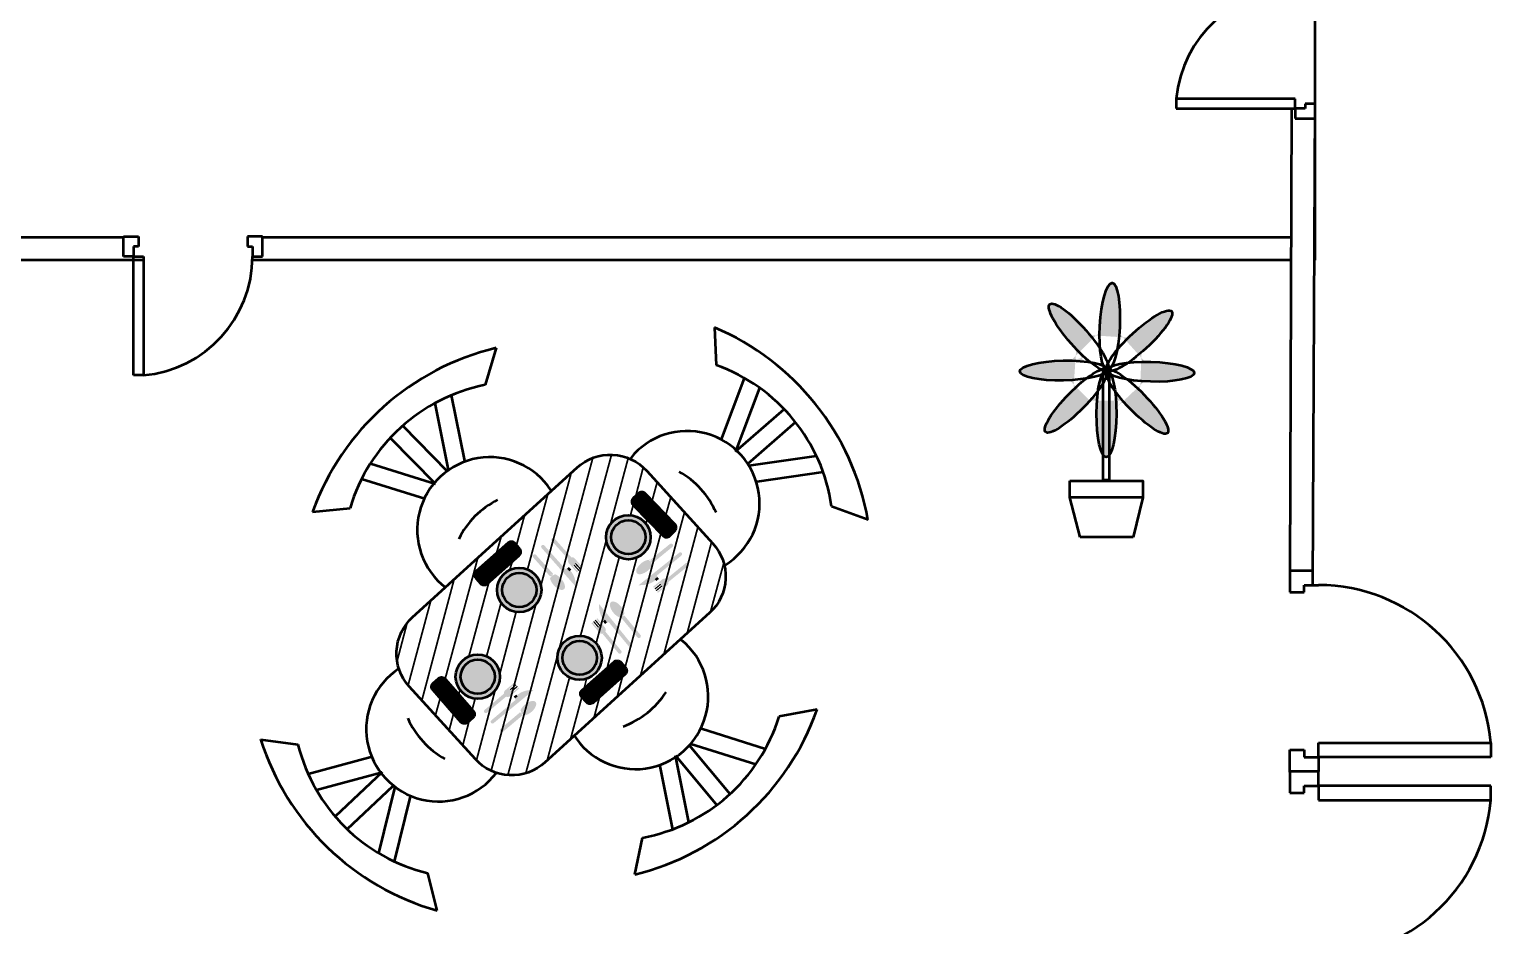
# Model space of a CAD drawing. Header units: feet. Extents: x 9 to 183943, y 42 to 62180.
# Drawn here: x 14438.5 to 14815.4, y 40315.3 to 40546.6 of the extents above; entities that cross this region are included whole.
import ezdxf

# ---------------------------------------------------------------- set-up
doc = ezdxf.new("R2010")
doc.units = ezdxf.units.FT
doc.header["$LTSCALE"] = 2.5
doc.header["$MEASUREMENT"] = 0
doc.layers.add('1', color=7, linetype='Continuous', lineweight=50)
doc.layers.add('3', color=7, linetype='Continuous', lineweight=30)
pattern_1 = [(86.6373503, (23678.24099, 15008.58728), (-0.2677910005, 0.0157345386), []), (176.6373503, (23678.24099, 15008.58728), (-0.5513165395, -0.2363219233), [0.670632144, -0.402379286])]

# ---------------------------------------------------------------- blocks, each defined once
blk = doc.blocks.new('*U97')
at = {"layer": '1'}
blk.add_ellipse((0, 0), major_axis=(11.26, 0.23), ratio=0.227459, dxfattribs=at)
blk = doc.blocks.new('*U98')
at = {"layer": '1', "color": 0, "linetype": 'ByBlock', "lineweight": -2, "transparency": 16777216}
for p, rotation in [((2156.4, 5626.73), 265.7922521989047), ((2148.36, 5624.02), 310.0909608987222), ((2164.04, 5623.04), 221.4935434990873), ((2147.73, 5607.56), 44.29870869981745), ((2163.44, 5607.34), 132.8961260994524), ((2166.94, 5615.07), 177.1948347992698), ((2155.54, 5604.25), 88.5974173996349)]:
    blk.add_blockref('*U97', p, dxfattribs=dict(at, rotation=rotation))
blk.add_blockref('*U97', (2144.45, 5615.38), dxfattribs=at)

msp = doc.modelspace()

# ---------------------------------------------------------------- hatches: boundary and pattern name
at = {"layer": '3', "transparency": 33554585}
h = msp.add_hatch(color=256, dxfattribs=at)
h.dxf.hatch_style = 1
h.set_gradient(color1=(255, 0, 255), color2=(255, 0, 255), tint=1)
edge = h.paths.add_edge_path()
edge.add_ellipse((14709.07, 40467.2), major_axis=(-7.42, 8.46), ratio=0.227459, start_angle=238.2338, end_angle=487.5039)
edge.add_ellipse((14705.16, 40458.55), major_axis=(11.26, 0.23), ratio=0.227459, start_angle=23.1374, end_angle=51.903, ccw=False)
edge.add_ellipse((14717.11, 40469.9), major_axis=(0.6, 11.24), ratio=0.227459, start_angle=481.2738, end_angle=515.0047, ccw=False)
edge = h.paths.add_edge_path()
edge.add_ellipse((14717.11, 40469.9), major_axis=(0.6, 11.24), ratio=0.227459, start_angle=238.2338, end_angle=481.2738)
edge.add_ellipse((14709.07, 40467.2), major_axis=(-7.42, 8.46), ratio=0.227459, start_angle=205.6046, end_angle=238.2338, ccw=False)
edge.add_ellipse((14724.75, 40466.22), major_axis=(8.28, 7.63), ratio=0.227459, start_angle=481.2738, end_angle=512.7438, ccw=False)
edge = h.paths.add_edge_path()
edge.add_ellipse((14724.75, 40466.22), major_axis=(8.28, 7.63), ratio=0.227459, start_angle=238.2338, end_angle=481.2738)
edge.add_ellipse((14717.11, 40469.9), major_axis=(0.6, 11.24), ratio=0.227459, start_angle=205.6046, end_angle=238.2338, ccw=False)
edge.add_ellipse((14727.64, 40458.25), major_axis=(-11.25, 0.32), ratio=0.227459, start_angle=301.2738, end_angle=332.7438, ccw=False)
edge = h.paths.add_edge_path()
edge.add_ellipse((14727.64, 40458.25), major_axis=(-11.25, 0.32), ratio=0.227459, start_angle=58.2338, end_angle=301.2738)
edge.add_ellipse((14724.75, 40466.22), major_axis=(8.28, 7.63), ratio=0.227459, start_angle=205.6046, end_angle=238.2338, ccw=False)
edge.add_ellipse((14724.15, 40450.52), major_axis=(-7.83, 8.09), ratio=0.227459, start_angle=301.2738, end_angle=332.7438, ccw=False)
edge = h.paths.add_edge_path()
edge.add_ellipse((14724.15, 40450.52), major_axis=(-7.83, 8.09), ratio=0.227459, start_angle=58.2338, end_angle=301.2738)
edge.add_ellipse((14727.64, 40458.25), major_axis=(-11.25, 0.32), ratio=0.227459, start_angle=25.6046, end_angle=58.2338, ccw=False)
edge.add_ellipse((14716.25, 40447.43), major_axis=(0.05, 11.26), ratio=0.227459, start_angle=301.2738, end_angle=332.7438, ccw=False)
edge = h.paths.add_edge_path()
edge.add_ellipse((14716.25, 40447.43), major_axis=(0.05, 11.26), ratio=0.227459, start_angle=199.2683, end_angle=301.2738)
edge.add_ellipse((14724.15, 40450.52), major_axis=(-7.83, 8.09), ratio=0.227459, start_angle=41.313, end_angle=58.2338, ccw=False)
edge.add_line((14717.05, 40455.42), (14717.05, 40436.8))
edge = h.paths.add_edge_path()
edge.add_ellipse((14724.15, 40450.52), major_axis=(-7.83, 8.09), ratio=0.227459, start_angle=25.6046, end_angle=41.313, ccw=False)
edge.add_ellipse((14708.44, 40450.73), major_axis=(7.89, 8.03), ratio=0.227459, start_angle=315.2114, end_angle=332.7438, ccw=False)
edge.add_line((14715.33, 40455.16), (14715.33, 40436.86))
edge.add_ellipse((14716.25, 40447.43), major_axis=(0.05, 11.26), ratio=0.227459, start_angle=159.883, end_angle=199.2683)
edge.add_line((14717.05, 40436.8), (14717.05, 40455.42))
edge = h.paths.add_edge_path()
edge.add_ellipse((14708.44, 40450.73), major_axis=(7.89, 8.03), ratio=0.227459, start_angle=301.2738, end_angle=315.2114, ccw=False)
edge.add_ellipse((14716.25, 40447.43), major_axis=(0.05, 11.26), ratio=0.227459, start_angle=58.2338, end_angle=159.883)
edge.add_line((14715.33, 40436.86), (14715.33, 40455.16))
edge = h.paths.add_edge_path()
edge.add_ellipse((14708.44, 40450.73), major_axis=(7.89, 8.03), ratio=0.227459, start_angle=58.2338, end_angle=301.2738)
edge.add_ellipse((14716.25, 40447.43), major_axis=(0.05, 11.26), ratio=0.227459, start_angle=25.6046, end_angle=58.2338, ccw=False)
edge.add_ellipse((14705.16, 40458.55), major_axis=(11.26, 0.23), ratio=0.227459, start_angle=301.2738, end_angle=332.7438, ccw=False)
edge = h.paths.add_edge_path()
edge.add_ellipse((14709.07, 40467.2), major_axis=(-7.42, 8.46), ratio=0.227459, start_angle=487.5039, end_angle=515.0047, ccw=False)
edge.add_ellipse((14705.16, 40458.55), major_axis=(11.26, 0.23), ratio=0.227459, start_angle=51.903, end_angle=301.2738)
edge.add_ellipse((14708.44, 40450.73), major_axis=(7.89, 8.03), ratio=0.227459, start_angle=23.1374, end_angle=58.2338, ccw=False)
at = {"layer": '3'}
h = msp.add_hatch(dxfattribs=at)
h.set_pattern_fill('ANSI31', scale=35.213089, angle=30)
h.set_pattern_definition([(75, (8935.1206, 26004.43), (-4.2516541, 1.1392273), [])])
h.paths.add_polyline_path([(14536.46, 40377), (14553.53, 40358.25, 0.414214), (14571.43, 40357.4), (14613.89, 40396.02, 0.414214), (14614.74, 40413.93), (14597.68, 40432.69, 0.414214), (14579.77, 40433.53), (14537.31, 40394.91, 0.414214)])
h.paths.add_polyline_path([(14544, 40379.1, -0.414214), (14545.73, 40378.98), (14553, 40370.67, -0.414214), (14552.88, 40368.94), (14551.49, 40367.73, -0.414214), (14549.76, 40367.85), (14542.5, 40376.16, -0.414214), (14542.62, 40377.89)], flags=16)
h.paths.add_polyline_path([(14559.82, 40379.55, -1), (14548.41, 40379.55, -1)], flags=16)
h.paths.add_polyline_path([(14558.52, 40379.55, -1), (14549.71, 40379.55, -1)], flags=0)
h.paths.add_polyline_path([(14554.84, 40403.63), (14553.62, 40405.01, -0.414214), (14553.72, 40406.74), (14561.97, 40414.07, -0.414214), (14563.7, 40413.97), (14564.92, 40412.6, -0.414214), (14564.82, 40410.86), (14556.57, 40403.53, -0.414214)], flags=16)
h.paths.add_polyline_path([(14559.11, 40401.92, -1), (14570.52, 40401.92, -1)], flags=16)
h.paths.add_polyline_path([(14560.41, 40401.92, -1), (14569.22, 40401.92, -1)], flags=0)
h.paths.add_polyline_path([(14586.09, 40384.41, -1), (14574.67, 40384.41, -1)], flags=16)
h.paths.add_polyline_path([(14584.78, 40384.41, -1), (14575.97, 40384.41, -1)], flags=0)
h.paths.add_polyline_path([(14581.01, 40376.04), (14589.26, 40383.37, -0.414214), (14590.99, 40383.27), (14592.22, 40381.89, -0.414214), (14592.12, 40380.16), (14583.87, 40372.83, -0.414214), (14582.14, 40372.93), (14580.91, 40374.31, -0.414214)], flags=16)
h.paths.add_polyline_path([(14587.25, 40415.54, -1), (14598.66, 40415.54, -1)], flags=16)
h.paths.add_polyline_path([(14588.55, 40415.54, -1), (14597.36, 40415.54, -1)], flags=0)
h.paths.add_polyline_path([(14594.2, 40423.84, -0.414214), (14594.22, 40425.58), (14595.54, 40426.86, -0.414214), (14597.27, 40426.84), (14604.97, 40418.93, -0.414214), (14604.95, 40417.19), (14603.63, 40415.91, -0.414214), (14601.89, 40415.93)], flags=16)
h = msp.add_hatch(dxfattribs=at)
h.set_pattern_fill('ANSI38', scale=2.146023, angle=41.6374)
h.set_pattern_definition([(86.6373503, (23689.47396, 15002.63627), (-0.2677910005, 0.0157345386), []), (176.6373503, (23689.47396, 15002.63627), (-0.5513165395, -0.2363219233), [0.670632144, -0.402379286])])
h.paths.add_polyline_path([(14597.27, 40426.84, 0.69108), (14595.17, 40425.92, 0.69108), (14594.2, 40423.84), (14601.89, 40415.93, 0.69108), (14604, 40416.85, 0.69108), (14604.97, 40418.93)])
at = {"layer": '3', "transparency": 33554541}
h = msp.add_hatch(color=256, dxfattribs=at)
h.dxf.hatch_style = 1
h.set_gradient(color1=(255, 255, 255), tint=1)
h.paths.add_polyline_path([(14598.66, 40415.54, 1), (14587.25, 40415.54, 1)])
h.paths.add_polyline_path([(14597.36, 40415.54, 1), (14588.55, 40415.54, 1)], flags=16)
at = {"layer": '3', "transparency": 33554498}
h = msp.add_hatch(color=256, dxfattribs=at)
h.dxf.hatch_style = 1
h.set_gradient(color1=(255, 255, 255), tint=1)
h.paths.add_polyline_path([(14588.55, 40415.54, 1), (14597.36, 40415.54, 1)])
at = {"layer": '3'}
h = msp.add_hatch(dxfattribs=at)
h.set_pattern_fill('ANSI38', scale=2.146023, angle=41.6374)
h.set_pattern_definition(pattern_1)
h.paths.add_polyline_path([(14553.72, 40406.74, 0.69108), (14554.54, 40404.6, 0.69108), (14556.57, 40403.53), (14564.82, 40410.86, 0.69108), (14564, 40413.01, 0.69108), (14561.97, 40414.07)])
h = msp.add_hatch(color=256, dxfattribs=at)
h.dxf.hatch_style = 1
h.set_gradient(color1=(255, 255, 255), tint=1)
h.paths.add_polyline_path([(14577.91, 40407.05), (14577.39, 40407.62), (14576.72, 40407.33), (14571.24, 40413.45, 0.969356), (14570.58, 40412.78), (14579.43, 40402.73), (14579.38, 40403.52, 0.168644)])
h = msp.add_hatch(color=256, dxfattribs=at)
h.dxf.hatch_style = 1
h.set_gradient(color1=(255, 255, 255), tint=1)
h.paths.add_polyline_path([(14577.59, 40408.83), (14578.39, 40407.93), (14578.63, 40408.15), (14579.61, 40409.02), (14579.85, 40409.24), (14579.05, 40410.14, 0.888889)])
h.paths.add_polyline_path([(14580.92, 40407.56), (14581.16, 40407.78), (14579.85, 40409.24), (14579.61, 40409.02)])
h.paths.add_polyline_path([(14579.7, 40406.47), (14579.94, 40406.69), (14578.63, 40408.15), (14578.39, 40407.93)])
h.paths.add_polyline_path([(14577.5, 40409.8, -0.247572), (14578.22, 40410.37), (14573.85, 40415.29, 0.769877), (14573.14, 40414.66)])
h = msp.add_hatch(color=256, dxfattribs=at)
h.dxf.hatch_style = 1
h.set_gradient(color1=(255, 255, 255), tint=1)
edge = h.paths.add_edge_path()
edge.add_ellipse((14597.1, 40407.85), major_axis=(1.95, 1.59), ratio=0.505076, start_angle=0, end_angle=360)
edge = h.paths.add_edge_path()
edge.add_arc((14603.99, 40413.42), 0.497, 664.0012, 854.39)
edge.add_line((14603.65, 40413.77), (14598.63, 40409.69))
edge.add_ellipse((14597.1, 40407.85), major_axis=(1.95, 1.59), ratio=0.505076, start_angle=334.0927, end_angle=381.1073, ccw=False)
edge.add_line((14599.21, 40408.85), (14604.27, 40413))
h = msp.add_hatch(color=256, dxfattribs=at)
h.dxf.hatch_style = 1
h.set_gradient(color1=(255, 255, 255), tint=1)
edge = h.paths.add_edge_path()
edge.add_ellipse((14574.67, 40404), major_axis=(-1.68, 1.88), ratio=0.505076, start_angle=0, end_angle=360)
edge = h.paths.add_edge_path()
edge.add_arc((14568.79, 40410.63), 0.497, 396.6552, 587.0441)
edge.add_line((14568.46, 40410.27), (14572.76, 40405.44))
edge.add_ellipse((14574.67, 40404), major_axis=(-1.68, 1.88), ratio=0.505076, start_angle=334.0927, end_angle=381.1073, ccw=False)
edge.add_line((14573.58, 40406.06), (14569.19, 40410.93))
h = msp.add_hatch(color=256, dxfattribs=at)
h.dxf.hatch_style = 1
h.set_gradient(color1=(255, 255, 255), tint=1)
h.paths.add_polyline_path([(14580.51, 40407.19), (14580.76, 40407.41), (14579.45, 40408.88), (14579.2, 40408.66)])
h.paths.add_polyline_path([(14580.11, 40406.83), (14580.35, 40407.05), (14579.04, 40408.51), (14578.8, 40408.29)])
h = msp.add_hatch(color=256, dxfattribs=at)
h.dxf.hatch_style = 1
h.set_gradient(color1=(255, 255, 255), tint=1)
h.paths.add_polyline_path([(14599.99, 40404.48), (14600.59, 40404.97), (14600.33, 40405.66), (14606.69, 40410.85, 0.969356), (14606.06, 40411.53), (14595.61, 40403.16), (14596.41, 40403.17, 0.168644)])
h = msp.add_hatch(color=256, dxfattribs=at)
h.dxf.hatch_style = 1
h.set_gradient(color1=(255, 255, 255), tint=1)
h.paths.add_polyline_path([(14601.78, 40404.72), (14600.85, 40403.96), (14601.06, 40403.7), (14601.89, 40402.69), (14602.1, 40402.43), (14603.03, 40403.19, 0.888889)])
h.paths.add_polyline_path([(14600.37, 40401.45), (14600.57, 40401.19), (14602.1, 40402.43), (14601.89, 40402.69)])
h.paths.add_polyline_path([(14599.33, 40402.72), (14599.54, 40402.46), (14601.06, 40403.7), (14600.85, 40403.96)])
h.paths.add_polyline_path([(14602.76, 40404.76, -0.247572), (14603.3, 40404.01), (14608.42, 40408.16, 0.769877), (14607.82, 40408.89)])
at = {"layer": '3', "transparency": 33554541}
h = msp.add_hatch(color=256, dxfattribs=at)
h.dxf.hatch_style = 1
h.set_gradient(color1=(255, 255, 255), tint=1)
h.paths.add_polyline_path([(14570.52, 40401.92, 1), (14559.11, 40401.92, 1)])
h.paths.add_polyline_path([(14569.22, 40401.92, 1), (14560.41, 40401.92, 1)], flags=16)
at = {"layer": '3', "transparency": 33554498}
h = msp.add_hatch(color=256, dxfattribs=at)
h.dxf.hatch_style = 1
h.set_gradient(color1=(255, 255, 255), tint=1)
h.paths.add_polyline_path([(14569.22, 40401.92, 1), (14560.41, 40401.92, 1)])
at = {"layer": '3'}
h = msp.add_hatch(color=256, dxfattribs=at)
h.dxf.hatch_style = 1
h.set_gradient(color1=(255, 255, 255), tint=1)
h.paths.add_polyline_path([(14600.02, 40401.87), (14600.23, 40401.62), (14601.75, 40402.86), (14601.54, 40403.11)])
h.paths.add_polyline_path([(14599.68, 40402.29), (14599.88, 40402.04), (14601.41, 40403.28), (14601.2, 40403.53)])
h = msp.add_hatch(color=256, dxfattribs=at)
h.dxf.hatch_style = 1
h.set_gradient(color1=(255, 255, 255), tint=1)
h.paths.add_polyline_path([(14586.73, 40393.95), (14587.22, 40393.35), (14587.91, 40393.62), (14593.13, 40387.29, 0.969356), (14593.81, 40387.92), (14585.38, 40398.33), (14585.4, 40397.53, 0.168644)])
h = msp.add_hatch(color=256, dxfattribs=at)
h.dxf.hatch_style = 1
h.set_gradient(color1=(255, 255, 255), tint=1)
edge = h.paths.add_edge_path()
edge.add_ellipse((14590.08, 40396.86), major_axis=(1.6, -1.94), ratio=0.505076, start_angle=0, end_angle=360)
edge = h.paths.add_edge_path()
edge.add_arc((14595.69, 40390), 0.497, 574.3152, 764.7041)
edge.add_line((14596.04, 40390.35), (14591.93, 40395.34))
edge.add_ellipse((14590.08, 40396.86), major_axis=(1.6, -1.94), ratio=0.505076, start_angle=334.0927, end_angle=381.1073, ccw=False)
edge.add_line((14591.1, 40394.76), (14595.28, 40389.72))
h = msp.add_hatch(color=256, dxfattribs=at)
h.dxf.hatch_style = 1
h.set_gradient(color1=(255, 255, 255), tint=1)
h.paths.add_polyline_path([(14586.97, 40392.16), (14586.21, 40393.09), (14585.96, 40392.88), (14584.95, 40392.05), (14584.69, 40391.84), (14585.46, 40390.91, 0.888889)])
h.paths.add_polyline_path([(14583.7, 40393.56), (14583.44, 40393.36), (14584.69, 40391.84), (14584.95, 40392.05)])
h.paths.add_polyline_path([(14584.96, 40394.61), (14584.71, 40394.4), (14585.96, 40392.88), (14586.21, 40393.09)])
h.paths.add_polyline_path([(14587.03, 40391.18, -0.247572), (14586.28, 40390.65), (14590.45, 40385.55, 0.769877), (14591.18, 40386.15)])
h = msp.add_hatch(color=256, dxfattribs=at)
h.dxf.hatch_style = 1
h.set_gradient(color1=(255, 255, 255), tint=1)
h.paths.add_polyline_path([(14584.12, 40393.91), (14583.87, 40393.7), (14585.12, 40392.19), (14585.37, 40392.4)])
h.paths.add_polyline_path([(14584.54, 40394.26), (14584.29, 40394.05), (14585.54, 40392.53), (14585.79, 40392.74)])
at = {"layer": '3', "transparency": 33554541}
h = msp.add_hatch(color=256, dxfattribs=at)
h.dxf.hatch_style = 1
h.set_gradient(color1=(255, 255, 255), tint=1)
h.paths.add_polyline_path([(14586.09, 40384.41, 1), (14574.67, 40384.41, 1)])
h.paths.add_polyline_path([(14584.78, 40384.41, 1), (14575.97, 40384.41, 1)], flags=16)
at = {"layer": '3', "transparency": 33554498}
h = msp.add_hatch(color=256, dxfattribs=at)
h.dxf.hatch_style = 1
h.set_gradient(color1=(255, 255, 255), tint=1)
h.paths.add_polyline_path([(14584.78, 40384.41, 1), (14575.97, 40384.41, 1)])
at = {"layer": '3', "transparency": 33554541}
h = msp.add_hatch(color=256, dxfattribs=at)
h.dxf.hatch_style = 1
h.set_gradient(color1=(255, 255, 255), tint=1)
h.paths.add_polyline_path([(14548.41, 40379.55, 1), (14559.82, 40379.55, 1)])
h.paths.add_polyline_path([(14558.52, 40379.55, 1), (14549.71, 40379.55, 1)], flags=16)
at = {"layer": '3', "transparency": 33554498}
h = msp.add_hatch(color=256, dxfattribs=at)
h.dxf.hatch_style = 1
h.set_gradient(color1=(255, 255, 255), tint=1)
h.paths.add_polyline_path([(14549.71, 40379.55, 1), (14558.52, 40379.55, 1)])
at = {"layer": '3'}
h = msp.add_hatch(dxfattribs=at)
h.set_pattern_fill('ANSI38', scale=2.146023, angle=41.6374)
h.set_pattern_definition(pattern_1)
h.paths.add_polyline_path([(14592.12, 40380.16, 0.69108), (14591.3, 40382.3, 0.69108), (14589.26, 40383.37), (14581.01, 40376.04, 0.69108), (14581.83, 40373.89, 0.69108), (14583.87, 40372.83)])
h = msp.add_hatch(dxfattribs=at)
h.set_pattern_fill('ANSI38', scale=2.146023, angle=41.6374)
h.set_pattern_definition([(86.6373503, (23685.38924, 14998.6924), (-0.2677910005, 0.0157345386), []), (176.6373503, (23685.38924, 14998.6924), (-0.5513165395, -0.2363219233), [0.670632144, -0.402379286])])
h.paths.add_polyline_path([(14549.76, 40367.85, 0.69108), (14551.91, 40368.65, 0.69108), (14553, 40370.67), (14545.73, 40378.98, 0.69108), (14543.59, 40378.18, 0.69108), (14542.5, 40376.16)])
h = msp.add_hatch(color=256, dxfattribs=at)
h.dxf.hatch_style = 1
h.set_gradient(color1=(255, 255, 255), tint=1)
h.paths.add_polyline_path([(14562.38, 40374.46), (14563.3, 40375.23), (14563.09, 40375.48), (14562.25, 40376.48), (14562.03, 40376.73), (14561.12, 40375.96, 0.888889)])
h.paths.add_polyline_path([(14563.75, 40377.75), (14563.54, 40378), (14562.03, 40376.73), (14562.25, 40376.48)])
h.paths.add_polyline_path([(14564.8, 40376.5), (14564.59, 40376.75), (14563.09, 40375.48), (14563.3, 40375.23)])
h.paths.add_polyline_path([(14561.41, 40374.39, -0.247572), (14560.86, 40375.14), (14555.81, 40370.91, 0.769877), (14556.42, 40370.18)])
h = msp.add_hatch(color=256, dxfattribs=at)
h.dxf.hatch_style = 1
h.set_gradient(color1=(255, 255, 255), tint=1)
h.paths.add_polyline_path([(14564.17, 40374.72), (14563.58, 40374.23), (14563.85, 40373.54), (14557.58, 40368.24, 0.969356), (14558.22, 40367.57), (14568.53, 40376.12), (14567.74, 40376.1, 0.168644)])
h = msp.add_hatch(color=256, dxfattribs=at)
h.dxf.hatch_style = 1
h.set_gradient(color1=(255, 255, 255), tint=1)
h.paths.add_polyline_path([(14564.1, 40377.33), (14563.89, 40377.58), (14562.39, 40376.32), (14562.6, 40376.06)])
h.paths.add_polyline_path([(14564.45, 40376.92), (14564.24, 40377.17), (14562.74, 40375.9), (14562.95, 40375.65)])
h = msp.add_hatch(color=256, dxfattribs=at)
h.dxf.hatch_style = 1
h.set_gradient(color1=(255, 255, 255), tint=1)
edge = h.paths.add_edge_path()
edge.add_ellipse((14567.12, 40371.4), major_axis=(-1.92, -1.62), ratio=0.505076, start_angle=0, end_angle=360)
edge = h.paths.add_edge_path()
edge.add_arc((14560.32, 40365.72), 0.497, 484.9757, 675.3645)
edge.add_line((14560.68, 40365.37), (14565.62, 40369.54))
edge.add_ellipse((14567.12, 40371.4), major_axis=(-1.92, -1.62), ratio=0.505076, start_angle=334.0927, end_angle=381.1073, ccw=False)
edge.add_line((14565.03, 40370.36), (14560.04, 40366.13))

# ---------------------------------------------------------------- linework, layer by layer
at = {"layer": '1'}
for p, q in [((14770, 41140.33), (14770, 40487)), ((14764.95, 40528.71), (14734.26, 40528.71)), ((14734.26, 40528.71), (14734.26, 40526.15)), ((14734.26, 40526.15), (14764.95, 40526.15)), ((14764, 40526.15), (14763.57, 40406.89)), ((14764.95, 40526.15), (14764.95, 40528.71)), ((14767.51, 40526.15), (14764.95, 40526.15)), ((14764.95, 40526.15), (14764.95, 40523.6)), ((14770.06, 40527.43), (14767.51, 40527.43)), ((14767.51, 40527.43), (14767.51, 40526.15)), ((14770, 40527.43), (14769.35, 40403.19)), ((14770.06, 40523.6), (14770.06, 40527.43)), ((14764.95, 40523.6), (14770.06, 40523.6)), ((14119.6, 40493), (14462.8, 40493)), ((14462.8, 40488.03), (14462.8, 40493.14)), ((14462.8, 40493.14), (14466.63, 40493.14)), ((14466.63, 40493.14), (14466.63, 40490.59)), ((14498.6, 40493.14), (14494.76, 40493.14)), ((14494.76, 40493.14), (14494.76, 40490.59)), ((14498.6, 40488.03), (14498.6, 40493.14)), ((14498.6, 40493), (14764, 40493)), ((14465.35, 40488.03), (14462.8, 40488.03)), ((14466.63, 40490.59), (14465.35, 40490.59)), ((14465.35, 40490.59), (14465.35, 40488.03)), ((14465.35, 40457.34), (14465.35, 40488.03)), ((14465.35, 40488.03), (14467.91, 40488.03)), ((14467.91, 40488.03), (14467.91, 40457.34)), ((14494.76, 40490.59), (14496.04, 40490.59)), ((14496.04, 40490.59), (14496.04, 40488.03)), ((14496.04, 40488.03), (14496.04, 40488.03)), ((14496.04, 40488.03), (14498.6, 40488.03)), ((14467.91, 40487), (14117.02, 40487)), ((14764, 40487), (14496.02, 40487)), ((14615.17, 40469.68), (14615.59, 40459.98)), ((14558.86, 40464.38), (14555.99, 40454.83)), ((14467.91, 40457.34), (14465.35, 40457.34)), ((14654.76, 40420.06), (14645.38, 40423.46)), ((14709.49, 40415.55), (14706.79, 40425.78)), ((14725.6, 40425.78), (14723.1, 40415.55)), ((14511.53, 40422.07), (14521.2, 40423.03)), ((14723.1, 40415.55), (14709.49, 40415.55)), ((14577.39, 40407.62), (14577.91, 40407.05)), ((14600.59, 40404.97), (14599.99, 40404.48)), ((14769.37, 40406.9), (14763.57, 40406.89)), ((14763.57, 40406.89), (14763.57, 40401.34)), ((14763.57, 40401.34), (14767.27, 40401.34)), ((14767.27, 40401.34), (14767.27, 40403.19)), ((14767.27, 40403.19), (14770.97, 40403.19)), ((14770.97, 40403.19), (14770.97, 40403.19)), ((14587.22, 40393.35), (14586.73, 40393.95)), ((14563.58, 40374.23), (14564.17, 40374.72)), ((14641.64, 40371.1), (14631.85, 40369.25)), ((14498.13, 40363.37), (14507.75, 40362.02)), ((14763.53, 40354.92), (14763.53, 40360.65)), ((14763.53, 40360.65), (14767.27, 40360.65)), ((14767.27, 40360.65), (14767.27, 40358.8)), ((14770.97, 40362.5), (14815.36, 40362.5)), ((14770.97, 40358.8), (14770.97, 40362.5)), ((14815.36, 40362.5), (14815.36, 40358.8)), ((14767.27, 40358.8), (14770.97, 40358.8)), ((14815.36, 40358.8), (14770.97, 40358.8)), ((14770.97, 40358.8), (14770.97, 40355.1)), ((14763.53, 40355.27), (14763.53, 40349.55)), ((14770.97, 40355.1), (14763.53, 40355.1)), ((14770.97, 40355.1), (14763.53, 40355.1)), ((14770.97, 40351.4), (14770.97, 40355.1)), ((14763.53, 40349.55), (14767.27, 40349.55)), ((14767.27, 40349.55), (14767.27, 40351.4)), ((14767.27, 40351.4), (14770.97, 40351.4)), ((14815.36, 40351.4), (14770.97, 40351.4)), ((14770.97, 40351.4), (14770.97, 40347.7)), ((14815.36, 40347.7), (14815.36, 40351.4)), ((14770.97, 40347.7), (14815.36, 40347.7)), ((14594.61, 40328.47), (14596.58, 40337.99)), ((14543.69, 40319.18), (14541.21, 40328.83))]:
    msp.add_line(p, q, dxfattribs=at)
for points in [[(14715.33, 40430.31), (14717.05, 40430.31), (14717.05, 40459.06), (14715.33, 40459.06)], [(14706.79, 40430.13), (14725.6, 40430.13), (14725.6, 40425.78), (14706.79, 40425.78)]]:
    msp.add_lwpolyline(points, close=True, dxfattribs=at)
for points in [[(14616.9, 40440.59), (14622.91, 40456.6)], [(14626.77, 40454.12), (14620.6, 40437.68)], [(14546.61, 40432.95), (14543.11, 40450.15)], [(14547.28, 40452.16), (14550.72, 40435.22)], [(14620.6, 40437.68), (14633.14, 40448.61)], [(14534.78, 40444.33), (14546.19, 40432.63)], [(14636.09, 40445.22), (14623.77, 40434.49)], [(14543.18, 40429.28), (14531.57, 40441.2)], [(14624.06, 40434.05), (14641.44, 40436.58)], [(14526.42, 40434.53), (14543.18, 40429.28)], [(14643.21, 40432.31), (14626.1, 40429.82)], [(14540.48, 40425.43), (14524.16, 40430.54)], [(14628.28, 40360.86), (14611.79, 40366.07)], [(14619.18, 40349.26), (14608.75, 40361.83)], [(14609.1, 40362.22), (14625.85, 40356.93)], [(14526.92, 40358.84), (14510.4, 40354.4)], [(14600.98, 40356.91), (14604.35, 40340.14)], [(14605.1, 40359.19), (14615.73, 40346.39)], [(14608.56, 40341.97), (14605.1, 40359.19)], [(14512.49, 40350.32), (14529.46, 40354.88)], [(14529.46, 40354.88), (14517.37, 40343.45)], [(14520.45, 40340.19), (14532.33, 40351.41)], [(14532.73, 40351.08), (14528.53, 40334.03)], [(14532.62, 40331.86), (14536.75, 40348.64)]]:
    msp.add_lwpolyline(points, dxfattribs=at)
for points in [[(14537.31, 40394.91), (14579.77, 40433.53, -0.414214), (14597.68, 40432.69), (14614.74, 40413.93, -0.414214), (14613.89, 40396.02), (14571.43, 40357.4, -0.414214), (14553.53, 40358.25), (14536.46, 40377, -0.414214)], [(14603.63, 40415.91), (14604.95, 40417.19, 0.414214), (14604.97, 40418.93), (14597.27, 40426.84, 0.414214), (14595.54, 40426.86), (14594.22, 40425.58, 0.414214), (14594.2, 40423.84), (14601.89, 40415.93, 0.414214)], [(14564.92, 40412.6), (14563.7, 40413.97, 0.414214), (14561.97, 40414.07), (14553.72, 40406.74, 0.414214), (14553.62, 40405.01), (14554.84, 40403.63, 0.414214), (14556.57, 40403.53), (14564.82, 40410.86, 0.414214)], [(14590.99, 40383.27), (14592.22, 40381.89, -0.414214), (14592.12, 40380.16), (14583.87, 40372.83, -0.414214), (14582.14, 40372.93), (14580.91, 40374.31, -0.414214), (14581.01, 40376.04), (14589.26, 40383.37, -0.414214)], [(14552.88, 40368.94), (14551.49, 40367.73, -0.414214), (14549.76, 40367.85), (14542.5, 40376.16, -0.414214), (14542.62, 40377.89), (14544, 40379.1, -0.414214), (14545.73, 40378.98), (14553, 40370.67, -0.414214)]]:
    msp.add_lwpolyline(points, format="xyb", close=True, dxfattribs=at)
for centre, radius in [((14592.95, 40415.54), 5.71), ((14592.95, 40415.54), 4.41), ((14564.82, 40401.92), 5.71), ((14564.82, 40401.92), 4.41), ((14580.38, 40384.41), 5.71), ((14580.38, 40384.41), 4.41), ((14554.12, 40379.55), 5.71), ((14554.12, 40379.55), 4.41)]:
    msp.add_circle(centre, radius, dxfattribs=at)
for centre, radius, start, end in [((14765.03, 40525.95), 30.89, 90.1463, 174.8746), ((14465.15, 40488.11), 30.89, 275.1254, 359.8537), ((14589.02, 40408.23), 66.79, 10.2057, 66.9518), ((14574.36, 40399.41), 66.79, 103.4182, 160.1644), ((14600.25, 40417.05), 45.58, 8.0875, 70.3425), ((14564.92, 40410.13), 45.58, 101.3001, 163.555), ((14608.11, 40424.26), 18.68, 301.5682, 141.1698), ((14557.27, 40417.42), 18.77, 33.0912, 232.4212), ((14595.25, 40413.14), 22.13, 23.3071, 60.7548), ((14569.11, 40405.35), 22.13, 116.5197, 153.9674), ((14770.85, 40358.51), 44.69, 5.1254, 89.8537), ((14594.79, 40374.45), 18.77, 211.5532, 50.8832), ((14544.03, 40366.01), 18.68, 123.2793, 322.881), ((14584.02, 40387.49), 22.13, 290.007, 327.4547), ((14578.66, 40393.33), 66.79, 283.81, 340.5562), ((14556.34, 40377.74), 22.13, 203.6943, 241.142), ((14588.33, 40382.82), 45.58, 280.4194, 342.6744), ((14561.83, 40383.46), 66.79, 197.4973, 254.2435), ((14551.96, 40373.13), 45.58, 194.1067, 256.3617), ((14770.85, 40351.69), 44.69, 270.1463, 354.8746)]:
    msp.add_arc(centre, radius, start, end, dxfattribs=at)

# ---------------------------------------------------------------- block references
msp.add_blockref('*U98', (12560.71, 34843.18), dxfattribs=at)

doc.saveas('drawing.dxf')
